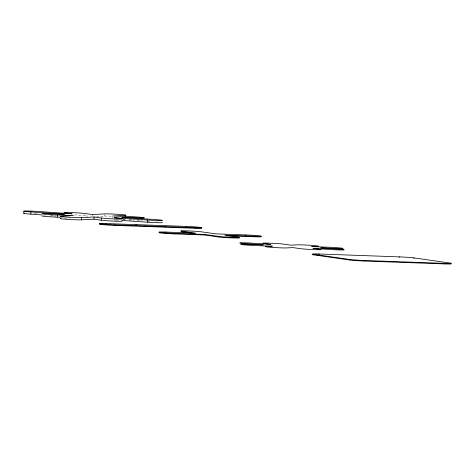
<?xml version="1.0" encoding="UTF-8"?>
<svg xmlns="http://www.w3.org/2000/svg" width="475" height="475" viewBox="0 0 475 475"><rect width="100%" height="100%" fill="white"/><g stroke="black" fill="none" stroke-linecap="round" stroke-linejoin="round"><path stroke-width="0.36" stroke-dasharray="2.38 1.78" d="M87.78 216.137L84.894 215.727L84.978 214.255M92.15 216.024L92.227 214.552M96.55 216.523L104.696 216.089L104.773 214.623M112.735 218.185L112.812 216.713M64.487 218.215L69.665 217.942M49.804 215.929L55.593 216.137M61.067 217.307L62.516 217.36M123.274 219.533L125.448 219.61M129.063 219.741L134.128 219.925M123.28 219.581L124.735 219.682M129.099 219.984L133.457 220.287M137.091 220.537L142.179 220.893M147.268 221.243L150.177 221.445M43.189 214.985L45.374 215.139M51.187 215.543L56.276 215.893M118.429 220.192L114.065 219.895L116.951 220.305M104.696 216.089A11.032 0.445 3.1 0 1 112.504 216.238M156.578 221.89A11.032 0.445 3.1 0 1 157.801 221.991M74.498 214.902A11.032 0.445 3.1 0 1 84.894 215.727M34.354 213.465A11.032 0.445 3.1 0 1 38.594 213.72"/><path stroke-width="0.71" d="M23.75 213.293L23.869 211.09M41.741 214.884L30.833 214.13L30.952 211.927A11.032 0.445 3.1 0 1 24.522 211.013A11.032 0.445 3.1 0 1 38.718 211.518L72.153 213.833L64.944 212.806A11.032 0.445 3.1 0 1 70.431 212.515A11.032 0.445 3.1 0 1 85.019 213.524L92.227 214.552L104.815 213.887A11.032 0.445 3.1 0 1 119.005 214.397A11.032 0.445 3.1 0 1 125.436 215.317L125.358 216.784M60.349 217.277L57.451 217.176L57.57 214.973L73.488 215.543L60.901 216.208A11.032 0.445 3.1 0 0 67.331 217.128A11.032 0.445 3.1 0 0 81.528 217.639L94.109 216.974L101.323 218.001A11.032 0.445 3.1 0 0 115.906 219.011A11.032 0.445 3.1 0 0 121.398 218.72L114.184 217.692L147.624 220.008A11.032 0.445 3.1 0 0 161.815 220.513A11.032 0.445 3.1 0 0 155.384 219.592L121.944 217.283L137.863 217.853A11.032 0.445 3.1 0 0 143.349 217.562A11.032 0.445 3.1 0 0 128.767 216.553L112.854 215.982L125.436 215.317M60.782 218.411A11.032 0.445 3.1 0 0 67.213 219.331A11.032 0.445 3.1 0 0 81.409 219.842L81.528 217.639M81.409 219.842L93.991 219.171L94.109 216.974M122.111 221.077A11.032 0.445 3.1 0 1 114.439 221.16A11.032 0.445 3.1 0 1 101.205 220.204L101.323 218.001M105.889 224.099L105.919 223.547L186.212 226.427A11.032 0.445 3.1 0 1 200.794 227.436A11.032 0.445 3.1 0 1 195.308 227.727L115.015 224.847A11.032 0.445 3.1 0 1 100.433 223.838A11.032 0.445 3.1 0 1 105.919 223.547M100.124 224.034A11.032 0.445 3.1 0 0 102.909 224.663A11.032 0.445 3.1 0 0 114.986 225.399L115.015 224.847M135.998 225.174L136.028 224.627M145.095 226.474L145.124 225.928M122.063 220.447L147.505 222.205L147.624 220.008M165.169 227.198L165.199 226.646M165.442 232.607L165.472 232.055L195.581 233.136L181.937 231.188L181.907 231.735L194.115 233.48M161.037 232.513A11.032 0.445 3.1 0 0 161.476 233.077A11.032 0.445 3.1 0 0 174.539 233.908L174.568 233.356L204.678 234.436L218.322 236.384A11.032 0.445 3.1 0 0 232.904 237.393A11.032 0.445 3.1 0 0 238.391 237.102L224.752 235.155L254.861 236.235A11.032 0.445 3.1 0 0 260.348 235.944A11.032 0.445 3.1 0 0 245.765 234.935L215.656 233.854L202.012 231.907A11.032 0.445 3.1 0 0 187.429 230.898A11.032 0.445 3.1 0 0 181.937 231.188M186.182 226.973L186.212 226.427M114.986 225.399L195.278 228.273L195.308 227.727M239.198 237.809A11.032 0.445 3.1 0 1 231.527 237.892A11.032 0.445 3.1 0 1 218.292 236.936L204.648 234.988L204.678 234.436M218.292 236.936L218.322 236.384M245.735 235.487L245.765 234.935M226.189 235.76L254.832 236.782L254.861 236.235M451.078 263.791A11.032 0.445 3.1 0 1 444.754 263.928L364.468 261.048A11.032 0.445 3.1 0 1 349.879 260.039L313.5 254.838L313.53 254.291A11.032 0.445 3.1 0 1 319.022 254L399.309 256.874A11.032 0.445 3.1 0 1 413.891 257.883L450.276 263.085L450.247 263.637M318.992 254.553L319.022 254M349.879 260.039L349.909 259.487L313.53 254.291M364.468 261.048L364.497 260.496L444.784 263.376A11.032 0.445 3.1 0 0 450.276 263.085M399.279 257.426L399.309 256.874M413.862 258.436L413.891 257.883M444.754 263.928L444.784 263.376M174.539 233.908L204.648 234.988M30.952 211.927L64.392 214.243L48.48 213.673A11.032 0.445 3.1 0 0 42.988 213.964A11.032 0.445 3.1 0 0 57.57 214.973M93.991 219.171L101.205 220.204M181.907 231.735A11.032 0.445 3.1 0 1 180.981 231.462M261.155 236.651A11.032 0.445 3.1 0 1 254.832 236.782M174.568 233.356A11.032 0.445 3.1 0 1 159.986 232.346A11.032 0.445 3.1 0 1 165.472 232.055M201.602 228.143A11.032 0.445 3.1 0 1 195.278 228.273M162.254 222.52A11.032 0.445 3.1 0 1 147.505 222.205M57.451 217.176A11.032 0.445 3.1 0 1 41.943 215.888M30.833 214.13A11.032 0.445 3.1 0 1 24.403 213.216M313.5 254.838A11.032 0.445 3.1 0 1 313.821 254.463M364.497 260.496A11.032 0.445 3.1 0 1 349.909 259.487M272.27 246.169L266.113 246.495A11.032 0.445 3.1 0 0 272.543 247.416A11.032 0.445 3.1 0 0 286.74 247.92L292.891 247.6L300.105 248.627A11.032 0.445 3.1 0 0 314.688 249.636A11.032 0.445 3.1 0 0 320.18 249.345L312.966 248.318L329.317 249.446A11.032 0.445 3.1 0 0 343.514 249.957A11.032 0.445 3.1 0 0 337.084 249.037L320.726 247.908L336.644 248.478A11.032 0.445 3.1 0 0 342.131 248.188A11.032 0.445 3.1 0 0 327.548 247.178L311.636 246.608L317.787 246.282A11.032 0.445 3.1 0 0 311.357 245.361A11.032 0.445 3.1 0 0 297.166 244.851L291.009 245.177L283.795 244.15A11.032 0.445 3.1 0 0 269.212 243.141A11.032 0.445 3.1 0 0 263.726 243.426L270.934 244.459L254.582 243.325A11.032 0.445 3.1 0 0 240.392 242.82A11.032 0.445 3.1 0 0 246.822 243.74L263.174 244.868L247.255 244.298A11.032 0.445 3.1 0 0 241.769 244.589A11.032 0.445 3.1 0 0 256.352 245.599L272.27 246.169"/></g></svg>
